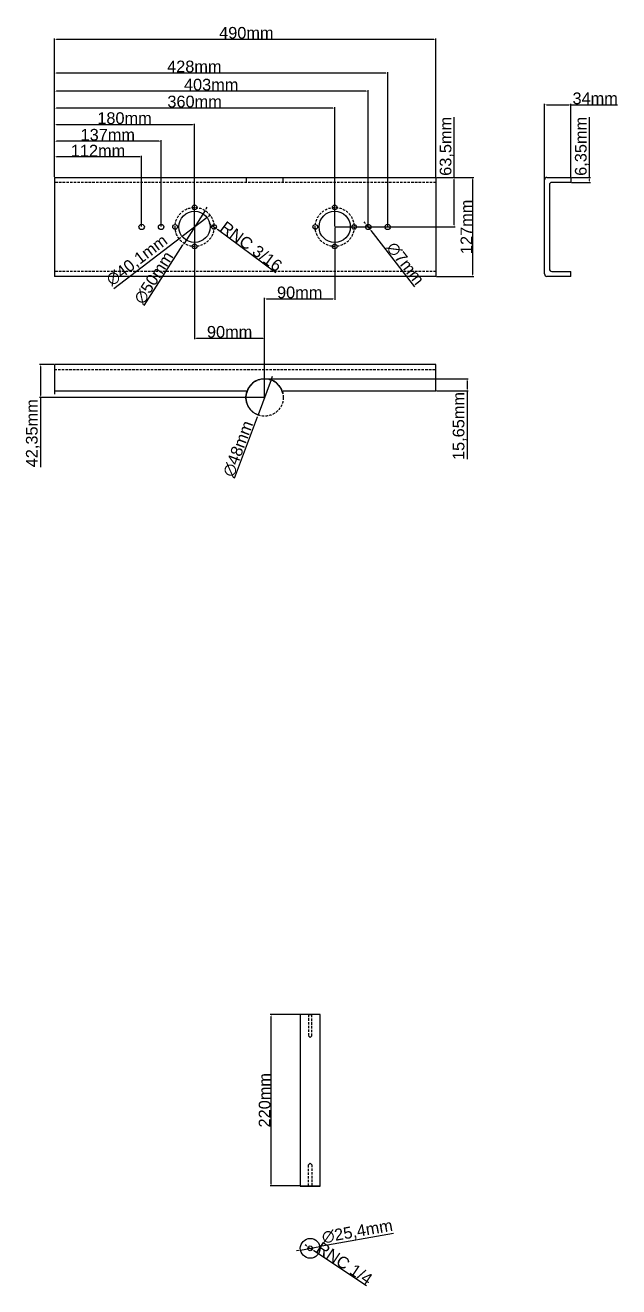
# Model space of a CAD drawing. Header units: centimetres. Extents: x 6534 to 31506, y 42826 to 109107.
# Drawn here: x 27741 to 28504, y 62202 to 63822 of the extents above; entities that cross this region are included whole.
import ezdxf

# ---------------------------------------------------------------- set-up
doc = ezdxf.new("R2010")
doc.units = ezdxf.units.CM
doc.header["$LTSCALE"] = 0.5
doc.linetypes.add('DASHED2', pattern=[9.525, 6.35, -3.175])
doc.styles.get("Standard").update_dxf_attribs({"font": 'arial.ttf'})
doc.dimstyles.new('ISO-25', dxfattribs={"dimtxt": 15, "dimasz": 2.5, "dimexe": 1.25, "dimexo": 0.625, "dimtad": 1, "dimtxsty": 'Standard', "dimcen": 2.5, "dimclrd": 1, "dimclre": 1, "dimadec": 0, "dimazin": 0, "dimtfac": 1, "dimtmove": 0, "dimatfit": 3, "dimfxl": 1, "dimarcsym": 0})

# ---------------------------------------------------------------- blocks, each defined once
blk = doc.blocks.new('*D161')
at = {"color": 1, "lineweight": -2, "transparency": 16777216}
for p, q in [((27778.8, 63626.8), (27778.8, 63738.2)), ((28179.3, 63736.9), (27781.3, 63736.9)), ((28181.8, 63563.3), (28181.8, 63738.2))]:
    blk.add_line(p, q, dxfattribs=at)
at = {"color": 1, "transparency": 16777216}
for points in [[(27781.3, 63737.4), (27781.3, 63736.5), (27778.8, 63736.9)], [(28179.3, 63737.4), (28179.3, 63736.5), (28181.8, 63736.9)]]:
    blk.add_solid(points, dxfattribs=at)
at = {"layer": 'Defpoints', "color": 0, "transparency": 16777216}
for p in [(27778.8, 63736.9), (27778.8, 63626.2), (28181.8, 63562.7)]:
    blk.add_point(p, dxfattribs=at)
at = {"color": 0, "transparency": 16777216, "insert": (27980.1, 63745.2), "char_height": 15, "attachment_point": 5}
blk.add_mtext('403mm', dxfattribs=at)
blk = doc.blocks.new('*D162')
at = {"color": 1, "lineweight": -2, "transparency": 16777216}
for p, q in [((27778.8, 63626.8), (27778.8, 63761.4)), ((28204.3, 63760.2), (27781.3, 63760.2)), ((28206.8, 63563.3), (28206.8, 63761.4))]:
    blk.add_line(p, q, dxfattribs=at)
at = {"color": 1, "transparency": 16777216}
for points in [[(27781.3, 63760.6), (27781.3, 63759.8), (27778.8, 63760.2)], [(28204.3, 63760.6), (28204.3, 63759.8), (28206.8, 63760.2)]]:
    blk.add_solid(points, dxfattribs=at)
at = {"layer": 'Defpoints', "color": 0, "transparency": 16777216}
for p in [(27778.8, 63760.2), (27778.8, 63626.2), (28206.8, 63562.7)]:
    blk.add_point(p, dxfattribs=at)
at = {"color": 0, "transparency": 16777216, "insert": (27958.5, 63768.5), "char_height": 15, "attachment_point": 5}
blk.add_mtext('428mm', dxfattribs=at)
blk = doc.blocks.new('*D163')
at = {"color": 1, "lineweight": -2, "transparency": 16777216}
for p, q in [((27778.8, 63626.8), (27778.8, 63804.7)), ((28266.3, 63803.4), (27781.3, 63803.4)), ((28268.8, 63626.8), (28268.8, 63804.7))]:
    blk.add_line(p, q, dxfattribs=at)
at = {"color": 1, "transparency": 16777216}
for points in [[(27781.3, 63803.8), (27781.3, 63803), (27778.8, 63803.4)], [(28266.3, 63803.8), (28266.3, 63803), (28268.8, 63803.4)]]:
    blk.add_solid(points, dxfattribs=at)
at = {"layer": 'Defpoints', "color": 0, "transparency": 16777216}
for p in [(27778.8, 63803.4), (27778.8, 63626.2), (28268.8, 63626.2)]:
    blk.add_point(p, dxfattribs=at)
at = {"color": 0, "transparency": 16777216, "insert": (28025.3, 63811.7), "char_height": 15, "attachment_point": 5}
blk.add_mtext('490mm', dxfattribs=at)
blk = doc.blocks.new('*D164')
at = {"color": 1, "lineweight": -2, "transparency": 16777216}
for p, q in [((28292.1, 63626.2), (28292.1, 63703.5)), ((28269.4, 63626.2), (28293.4, 63626.2)), ((28292.1, 63565.2), (28292.1, 63623.7)), ((28139.4, 63562.7), (28293.4, 63562.7))]:
    blk.add_line(p, q, dxfattribs=at)
at = {"color": 1, "transparency": 16777216}
for points in [[(28291.7, 63623.7), (28292.5, 63623.7), (28292.1, 63626.2)], [(28291.7, 63565.2), (28292.5, 63565.2), (28292.1, 63562.7)]]:
    blk.add_solid(points, dxfattribs=at)
at = {"layer": 'Defpoints', "color": 0, "transparency": 16777216}
for p in [(28268.8, 63626.2), (28292.1, 63626.2), (28138.8, 63562.7)]:
    blk.add_point(p, dxfattribs=at)
at = {"color": 0, "transparency": 16777216, "insert": (28282.5, 63666.1), "char_height": 15, "attachment_point": 5, "rotation": 90}
blk.add_mtext('63,5mm', dxfattribs=at)
blk = doc.blocks.new('*D160')
at = {"color": 1, "lineweight": -2, "transparency": 16777216}
for p, q in [((28269.4, 63626.2), (28317.3, 63626.2)), ((28316.1, 63501.7), (28316.1, 63623.7)), ((28269.4, 63499.2), (28317.3, 63499.2))]:
    blk.add_line(p, q, dxfattribs=at)
at = {"color": 1, "transparency": 16777216}
for points in [[(28315.6, 63623.7), (28316.5, 63623.7), (28316.1, 63626.2)], [(28315.6, 63501.7), (28316.5, 63501.7), (28316.1, 63499.2)]]:
    blk.add_solid(points, dxfattribs=at)
at = {"layer": 'Defpoints', "color": 0, "transparency": 16777216}
for p in [(28268.8, 63626.2), (28316.1, 63626.2), (28268.8, 63499.2)]:
    blk.add_point(p, dxfattribs=at)
at = {"color": 0, "transparency": 16777216, "insert": (28307.9, 63562.7), "char_height": 15, "attachment_point": 5, "rotation": 90}
blk.add_mtext('127mm', dxfattribs=at)
blk = doc.blocks.new('*D165')
at = {"color": 1, "lineweight": -2, "transparency": 16777216}
for p, q in [((27778.8, 63626.8), (27778.8, 63653.7)), ((27888.3, 63652.5), (27781.3, 63652.5)), ((27890.8, 63563.3), (27890.8, 63653.7))]:
    blk.add_line(p, q, dxfattribs=at)
at = {"color": 1, "transparency": 16777216}
for points in [[(27781.3, 63652.9), (27781.3, 63652.1), (27778.8, 63652.5)], [(27888.3, 63652.9), (27888.3, 63652.1), (27890.8, 63652.5)]]:
    blk.add_solid(points, dxfattribs=at)
at = {"layer": 'Defpoints', "color": 0, "transparency": 16777216}
for p in [(27778.8, 63652.5), (27778.8, 63626.2), (27890.8, 63562.7)]:
    blk.add_point(p, dxfattribs=at)
at = {"color": 0, "transparency": 16777216, "insert": (27834.8, 63660.6), "char_height": 15, "attachment_point": 5}
blk.add_mtext('112mm', dxfattribs=at)
blk = doc.blocks.new('*D166')
at = {"color": 1, "lineweight": -2, "transparency": 16777216}
for p, q in [((27778.8, 63626.8), (27778.8, 63673.9)), ((27913.3, 63672.6), (27781.3, 63672.6)), ((27915.8, 63563.3), (27915.8, 63673.9))]:
    blk.add_line(p, q, dxfattribs=at)
at = {"color": 1, "transparency": 16777216}
for points in [[(27781.3, 63673), (27781.3, 63672.2), (27778.8, 63672.6)], [(27913.3, 63673), (27913.3, 63672.2), (27915.8, 63672.6)]]:
    blk.add_solid(points, dxfattribs=at)
at = {"layer": 'Defpoints', "color": 0, "transparency": 16777216}
for p in [(27778.8, 63672.6), (27778.8, 63626.2), (27915.8, 63562.7)]:
    blk.add_point(p, dxfattribs=at)
at = {"color": 0, "transparency": 16777216, "insert": (27847.3, 63680.9), "char_height": 15, "attachment_point": 5}
blk.add_mtext('137mm', dxfattribs=at)
blk = doc.blocks.new('*D167')
at = {"color": 1, "lineweight": -2, "transparency": 16777216}
for p, q in [((27778.8, 63626.8), (27778.8, 63695.1)), ((27956.3, 63693.9), (27781.3, 63693.9)), ((27958.8, 63563.3), (27958.8, 63695.1))]:
    blk.add_line(p, q, dxfattribs=at)
at = {"color": 1, "transparency": 16777216}
for points in [[(27781.3, 63694.3), (27781.3, 63693.5), (27778.8, 63693.9)], [(27956.3, 63694.3), (27956.3, 63693.5), (27958.8, 63693.9)]]:
    blk.add_solid(points, dxfattribs=at)
at = {"layer": 'Defpoints', "color": 0, "transparency": 16777216}
for p in [(27778.8, 63693.9), (27778.8, 63626.2), (27958.8, 63562.7)]:
    blk.add_point(p, dxfattribs=at)
at = {"color": 0, "transparency": 16777216, "insert": (27868.8, 63702.2), "char_height": 15, "attachment_point": 5}
blk.add_mtext('180mm', dxfattribs=at)
blk = doc.blocks.new('*D168')
at = {"color": 1, "lineweight": -2, "transparency": 16777216}
for p, q in [((27778.8, 63626.8), (27778.8, 63716.5)), ((28138.8, 63563.3), (28138.8, 63716.5)), ((28136.3, 63715.2), (27781.3, 63715.2))]:
    blk.add_line(p, q, dxfattribs=at)
at = {"color": 1, "transparency": 16777216}
for points in [[(27781.3, 63715.6), (27781.3, 63714.8), (27778.8, 63715.2)], [(28136.3, 63715.6), (28136.3, 63714.8), (28138.8, 63715.2)]]:
    blk.add_solid(points, dxfattribs=at)
at = {"layer": 'Defpoints', "color": 0, "transparency": 16777216}
for p in [(27778.8, 63715.2), (27778.8, 63626.2), (28138.8, 63562.7)]:
    blk.add_point(p, dxfattribs=at)
at = {"color": 0, "transparency": 16777216, "insert": (27958.8, 63723.5), "char_height": 15, "attachment_point": 5}
blk.add_mtext('360mm', dxfattribs=at)
blk = doc.blocks.new('*D169')
at = {"color": 1, "lineweight": -2, "transparency": 16777216}
for p, q in [((28465.9, 63626.2), (28465.9, 63703.5)), ((28442.8, 63626.2), (28467.1, 63626.2)), ((28442.8, 63619.8), (28467.1, 63619.8)), ((28465.9, 63622.3), (28465.9, 63623.7))]:
    blk.add_line(p, q, dxfattribs=at)
at = {"color": 1, "transparency": 16777216}
for points in [[(28465.4, 63623.7), (28466.3, 63623.7), (28465.9, 63626.2)], [(28465.4, 63622.3), (28466.3, 63622.3), (28465.9, 63619.8)]]:
    blk.add_solid(points, dxfattribs=at)
at = {"layer": 'Defpoints', "color": 0, "transparency": 16777216}
for p in [(28442.2, 63626.2), (28442.2, 63619.8), (28465.9, 63626.2)]:
    blk.add_point(p, dxfattribs=at)
at = {"color": 0, "transparency": 16777216, "insert": (28456.2, 63666.1), "char_height": 15, "attachment_point": 5, "rotation": 90}
blk.add_mtext('6,35mm', dxfattribs=at)
blk = doc.blocks.new('*D170')
at = {"color": 1, "lineweight": -2, "transparency": 16777216}
for p, q in [((28408.2, 63623.6), (28408.2, 63720.6)), ((28410.7, 63719.3), (28439.7, 63719.3)), ((28442.2, 63626.8), (28442.2, 63720.6)), ((28442.2, 63719.3), (28501.9, 63719.3))]:
    blk.add_line(p, q, dxfattribs=at)
at = {"color": 1, "transparency": 16777216}
for points in [[(28410.7, 63719.7), (28410.7, 63718.9), (28408.2, 63719.3)], [(28439.7, 63719.7), (28439.7, 63718.9), (28442.2, 63719.3)]]:
    blk.add_solid(points, dxfattribs=at)
at = {"layer": 'Defpoints', "color": 0, "transparency": 16777216}
for p in [(28442.2, 63719.3), (28408.2, 63623), (28442.2, 63626.2)]:
    blk.add_point(p, dxfattribs=at)
at = {"color": 0, "transparency": 16777216, "insert": (28473.3, 63727.6), "char_height": 15, "attachment_point": 5}
blk.add_mtext('34mm', dxfattribs=at)
blk = doc.blocks.new('*D171')
at = {"color": 1, "lineweight": -2, "transparency": 16777216}
for p, q in [((28214.4, 62270.6), (28122.3, 62254.3)), ((28092.3, 62249), (28089.9, 62248.6)), ((28094.8, 62249.5), (28119.8, 62253.9))]:
    blk.add_line(p, q, dxfattribs=at)
at = {"color": 1, "transparency": 16777216}
for points in [[(28092.3, 62249.4), (28092.4, 62248.6), (28094.8, 62249.5)], [(28122.2, 62254.7), (28122.4, 62253.9), (28119.8, 62253.9)]]:
    blk.add_solid(points, dxfattribs=at)
at = {"layer": 'Defpoints', "color": 0, "transparency": 16777216}
for p in [(28094.8, 62249.5), (28119.8, 62253.9)]:
    blk.add_point(p, dxfattribs=at)
at = {"color": 0, "transparency": 16777216, "insert": (28167.9, 62272.4), "char_height": 15, "attachment_point": 5, "rotation": 10.0101}
blk.add_mtext('∅25,4mm', dxfattribs=at)
blk = doc.blocks.new('*D172')
at = {"color": 1, "lineweight": -2, "transparency": 16777216}
for p, q in [((28102.7, 62254.7), (28100.7, 62256.1)), ((28104.8, 62253.3), (28109.8, 62250)), ((28179.6, 62203.4), (28111.9, 62248.6))]:
    blk.add_line(p, q, dxfattribs=at)
at = {"color": 1, "transparency": 16777216}
for points in [[(28103, 62255.1), (28102.5, 62254.4), (28104.8, 62253.3)], [(28112.1, 62249), (28111.7, 62248.3), (28109.8, 62250)]]:
    blk.add_solid(points, dxfattribs=at)
at = {"layer": 'Defpoints', "color": 0, "transparency": 16777216}
for p in [(28104.8, 62253.3), (28109.8, 62250)]:
    blk.add_point(p, dxfattribs=at)
at = {"color": 0, "transparency": 16777216, "insert": (28151.4, 62232.3), "char_height": 15, "attachment_point": 5, "rotation": 326.2636}
blk.add_mtext('RNC 1/4', dxfattribs=at)
blk = doc.blocks.new('*D173')
at = {"color": 1, "lineweight": -2, "transparency": 16777216}
for p, q in [((28094, 62551.7), (28055.8, 62551.7)), ((28057.1, 62334.2), (28057.1, 62549.2)), ((28094, 62331.7), (28055.8, 62331.7))]:
    blk.add_line(p, q, dxfattribs=at)
at = {"color": 1, "transparency": 16777216}
for points in [[(28056.6, 62549.2), (28057.5, 62549.2), (28057.1, 62551.7)], [(28056.6, 62334.2), (28057.5, 62334.2), (28057.1, 62331.7)]]:
    blk.add_solid(points, dxfattribs=at)
at = {"layer": 'Defpoints', "color": 0, "transparency": 16777216}
for p in [(28057.1, 62551.7), (28094.6, 62551.7), (28094.6, 62331.7)]:
    blk.add_point(p, dxfattribs=at)
at = {"color": 0, "transparency": 16777216, "insert": (28048.8, 62441.7), "char_height": 15, "attachment_point": 5, "rotation": 90}
blk.add_mtext('220mm', dxfattribs=at)
blk = doc.blocks.new('*D342')
at = {"color": 1, "lineweight": -2, "transparency": 16777216}
for p, q in [((27973.7, 63585.8), (27975, 63587.9)), ((27972.3, 63583.7), (27945.3, 63541.6)), ((27894, 63461.8), (27943.9, 63539.5))]:
    blk.add_line(p, q, dxfattribs=at)
at = {"color": 1, "transparency": 16777216}
for points in [[(27973.3, 63586), (27974, 63585.6), (27972.3, 63583.7)], [(27943.6, 63539.7), (27944.3, 63539.3), (27945.3, 63541.6)]]:
    blk.add_solid(points, dxfattribs=at)
at = {"layer": 'Defpoints', "color": 0, "transparency": 16777216}
for p in [(27972.3, 63583.7), (27945.3, 63541.6)]:
    blk.add_point(p, dxfattribs=at)
at = {"color": 0, "transparency": 16777216, "insert": (27906.5, 63497.4), "char_height": 15, "attachment_point": 5, "rotation": 57.2683}
blk.add_mtext('∅50mm', dxfattribs=at)
blk = doc.blocks.new('*D343')
at = {"color": 1, "lineweight": -2, "transparency": 16777216}
for p, q in [((27974.8, 63574.8), (27942.8, 63550.5)), ((27976.7, 63576.3), (27978.7, 63577.8)), ((27854.9, 63483.7), (27940.8, 63549))]:
    blk.add_line(p, q, dxfattribs=at)
at = {"color": 1, "transparency": 16777216}
for points in [[(27976.5, 63576.6), (27977, 63576), (27974.8, 63574.8)], [(27940.6, 63549.3), (27941.1, 63548.7), (27942.8, 63550.5)]]:
    blk.add_solid(points, dxfattribs=at)
at = {"layer": 'Defpoints', "color": 0, "transparency": 16777216}
for p in [(27974.8, 63574.8), (27942.8, 63550.5)]:
    blk.add_point(p, dxfattribs=at)
at = {"color": 0, "transparency": 16777216, "insert": (27885.2, 63519.2), "char_height": 15, "attachment_point": 5, "rotation": 37.2122}
blk.add_mtext('∅40,1mm', dxfattribs=at)
blk = doc.blocks.new('*D344')
at = {"color": 1, "lineweight": -2, "transparency": 16777216}
for p, q in [((27979.4, 63565.9), (27977.4, 63567.4)), ((27981.4, 63564.4), (27986.2, 63560.9)), ((28063, 63503.8), (27988.2, 63559.4))]:
    blk.add_line(p, q, dxfattribs=at)
at = {"color": 1, "transparency": 16777216}
for points in [[(27979.6, 63566.3), (27979.1, 63565.6), (27981.4, 63564.4)], [(27988.4, 63559.7), (27988, 63559), (27986.2, 63560.9)]]:
    blk.add_solid(points, dxfattribs=at)
at = {"layer": 'Defpoints', "color": 0, "transparency": 16777216}
for p in [(27981.4, 63564.4), (27986.2, 63560.9)]:
    blk.add_point(p, dxfattribs=at)
at = {"color": 0, "transparency": 16777216, "insert": (28031.6, 63537.6), "char_height": 15, "attachment_point": 5, "rotation": 323.3856}
blk.add_mtext('RNC 3/16', dxfattribs=at)
blk = doc.blocks.new('*D345')
at = {"color": 1, "lineweight": -2, "transparency": 16777216}
for p, q in [((28178.1, 63567.4), (28176.6, 63569.4)), ((28179.6, 63565.4), (28183.9, 63559.9)), ((28241.7, 63485.9), (28185.5, 63557.9))]:
    blk.add_line(p, q, dxfattribs=at)
at = {"color": 1, "transparency": 16777216}
for points in [[(28178.4, 63567.6), (28177.8, 63567.1), (28179.6, 63565.4)], [(28185.8, 63558.2), (28185.1, 63557.7), (28183.9, 63559.9)]]:
    blk.add_solid(points, dxfattribs=at)
at = {"layer": 'Defpoints', "color": 0, "transparency": 16777216}
for p in [(28179.6, 63565.4), (28183.9, 63559.9)]:
    blk.add_point(p, dxfattribs=at)
at = {"color": 0, "transparency": 16777216, "insert": (28229.5, 63515.7), "char_height": 15, "attachment_point": 5, "rotation": 307.9742}
blk.add_mtext('∅7mm', dxfattribs=at)
blk = doc.blocks.new('*D416')
at = {"color": 1, "lineweight": -2, "transparency": 16777216}
for p, q in [((27958.8, 63562), (27958.8, 63418.4)), ((27961.3, 63419.7), (28046.3, 63419.7)), ((28048.8, 63344.4), (28048.8, 63420.9))]:
    blk.add_line(p, q, dxfattribs=at)
at = {"color": 1, "transparency": 16777216}
for points in [[(27961.3, 63420.1), (27961.3, 63419.2), (27958.8, 63419.7)], [(28046.3, 63420.1), (28046.3, 63419.2), (28048.8, 63419.7)]]:
    blk.add_solid(points, dxfattribs=at)
at = {"layer": 'Defpoints', "color": 0, "transparency": 16777216}
for p in [(27958.8, 63562.7), (28048.8, 63419.7), (28048.8, 63343.8)]:
    blk.add_point(p, dxfattribs=at)
at = {"color": 0, "transparency": 16777216, "insert": (28003.8, 63427.9), "char_height": 15, "attachment_point": 5}
blk.add_mtext('90mm', dxfattribs=at)
blk = doc.blocks.new('*D417')
at = {"color": 1, "lineweight": -2, "transparency": 16777216}
for p, q in [((28138.8, 63562), (28138.8, 63469)), ((28048.8, 63344.4), (28048.8, 63471.5)), ((28051.3, 63470.2), (28136.3, 63470.2))]:
    blk.add_line(p, q, dxfattribs=at)
at = {"color": 1, "transparency": 16777216}
for points in [[(28051.3, 63470.7), (28051.3, 63469.8), (28048.8, 63470.2)], [(28136.3, 63470.7), (28136.3, 63469.8), (28138.8, 63470.2)]]:
    blk.add_solid(points, dxfattribs=at)
at = {"layer": 'Defpoints', "color": 0, "transparency": 16777216}
for p in [(28138.8, 63562.7), (28138.8, 63470.2), (28048.8, 63343.8)]:
    blk.add_point(p, dxfattribs=at)
at = {"color": 0, "transparency": 16777216, "insert": (28093.8, 63478.5), "char_height": 15, "attachment_point": 5}
blk.add_mtext('90mm', dxfattribs=at)
blk = doc.blocks.new('*D418')
at = {"color": 1, "lineweight": -2, "transparency": 16777216}
for p, q in [((28049.4, 63367.8), (28310.1, 63367.8)), ((28308.8, 63365.3), (28308.8, 63354.6)), ((28269.4, 63352.1), (28310.1, 63352.1)), ((28308.8, 63352.1), (28308.8, 63264.7))]:
    blk.add_line(p, q, dxfattribs=at)
at = {"color": 1, "transparency": 16777216}
for points in [[(28308.4, 63365.3), (28309.2, 63365.3), (28308.8, 63367.8)], [(28308.4, 63354.6), (28309.2, 63354.6), (28308.8, 63352.1)]]:
    blk.add_solid(points, dxfattribs=at)
at = {"layer": 'Defpoints', "color": 0, "transparency": 16777216}
for p in [(28048.8, 63367.8), (28268.8, 63352.1), (28308.8, 63352.1)]:
    blk.add_point(p, dxfattribs=at)
at = {"color": 0, "transparency": 16777216, "insert": (28299.2, 63307.1), "char_height": 15, "attachment_point": 5, "rotation": 90}
blk.add_mtext('15,65mm', dxfattribs=at)
blk = doc.blocks.new('*D419')
at = {"color": 1, "lineweight": -2, "transparency": 16777216}
for p, q in [((28057.2, 63366.2), (28040.3, 63321.3)), ((28058.1, 63368.6), (28059, 63370.9)), ((28009.9, 63240.4), (28039.4, 63319))]:
    blk.add_line(p, q, dxfattribs=at)
blk.add_arc((28048.8, 63343.8), 24, 169.2232, 252.3574, dxfattribs=at)
at = {"color": 1, "transparency": 16777216}
for points in [[(28057.7, 63368.7), (28058.5, 63368.4), (28057.2, 63366.2)], [(28039.1, 63319.1), (28039.8, 63318.8), (28040.3, 63321.3)]]:
    blk.add_solid(points, dxfattribs=at)
at = {"layer": 'Defpoints', "color": 0, "transparency": 16777216}
for p in [(28057.2, 63366.2), (28040.3, 63321.3)]:
    blk.add_point(p, dxfattribs=at)
at = {"color": 0, "transparency": 16777216, "insert": (28014.7, 63277.9), "char_height": 15, "attachment_point": 5, "rotation": 69.3733}
blk.add_mtext('∅48mm', dxfattribs=at)
blk = doc.blocks.new('*D420')
at = {"color": 1, "lineweight": -2, "transparency": 16777216}
for p, q in [((27778.2, 63386.1), (27759.5, 63386.1)), ((27760.8, 63383.6), (27760.8, 63346.3)), ((28048.2, 63343.8), (27759.5, 63343.8)), ((27760.8, 63343.8), (27760.8, 63254.3))]:
    blk.add_line(p, q, dxfattribs=at)
at = {"color": 1, "transparency": 16777216}
for points in [[(27760.3, 63383.6), (27761.2, 63383.6), (27760.8, 63386.1)], [(27760.3, 63346.3), (27761.2, 63346.3), (27760.8, 63343.8)]]:
    blk.add_solid(points, dxfattribs=at)
at = {"layer": 'Defpoints', "color": 0, "transparency": 16777216}
for p in [(27778.8, 63386.1), (27760.8, 63343.8), (28048.8, 63343.8)]:
    blk.add_point(p, dxfattribs=at)
at = {"color": 0, "transparency": 16777216, "insert": (27751.1, 63297.8), "char_height": 15, "attachment_point": 5, "rotation": 90}
blk.add_mtext('42,35mm', dxfattribs=at)

msp = doc.modelspace()

# ---------------------------------------------------------------- linework, layer by layer
for p, q in [((27778.785, 63626.151), (27778.785, 63499.151)), ((27778.785, 63626.151), (27798.785, 63626.151)), ((27778.785, 63619.401), (27778.785, 63569.401)), ((27781.885, 63626.151), (28268.785, 63626.151)), ((28268.785, 63626.151), (28268.785, 63499.151)), ((28408.202, 63502.326), (28408.202, 63622.976)), ((28411.377, 63626.151), (28442.202, 63626.151)), ((28442.202, 63619.801), (28417.727, 63619.801)), ((28442.202, 63626.151), (28442.202, 63619.801)), ((28414.552, 63616.626), (28414.552, 63508.676)), ((28268.785, 63499.151), (27778.785, 63499.151)), ((28442.202, 63499.151), (28411.377, 63499.151)), ((28417.727, 63505.501), (28442.202, 63505.501)), ((28442.202, 63499.151), (28442.202, 63505.501)), ((28268.785, 63386.119), (27778.785, 63386.119)), ((27778.785, 63386.119), (27778.785, 63348.019)), ((27778.785, 63386.119), (27778.785, 63379.769)), ((28268.785, 63352.119), (28268.785, 63386.119)), ((27778.785, 63352.119), (28025.165, 63352.119)), ((28072.406, 63352.119), (28268.785, 63352.119)), ((28094.617, 62551.662), (28094.617, 62331.662)), ((28120.017, 62551.662), (28094.617, 62551.662)), ((28105.317, 62551.662), (28109.317, 62551.662)), ((28120.017, 62331.662), (28120.017, 62551.662)), ((28105.317, 62524.362), (28107.317, 62522.362)), ((28107.317, 62522.362), (28109.317, 62524.362)), ((28105.317, 62358.962), (28107.317, 62360.962)), ((28107.317, 62360.962), (28109.317, 62358.962)), ((28120.017, 62331.662), (28094.617, 62331.662)), ((28094.617, 62331.662), (28120.017, 62331.662)), ((28105.317, 62331.662), (28109.317, 62331.662))]:
    msp.add_line(p, q)
at = {"linetype": 'DASHED2'}
for p, q in [((28268.785, 63619.801), (27778.785, 63619.801)), ((28268.785, 63505.501), (27778.785, 63505.501)), ((27778.785, 63379.769), (28268.785, 63379.769)), ((28105.317, 62551.662), (28105.317, 62524.362)), ((28109.317, 62524.362), (28109.317, 62551.662)), ((28105.317, 62331.662), (28105.317, 62358.962)), ((28109.317, 62358.962), (28109.317, 62331.662))]:
    msp.add_line(p, q, dxfattribs=at)
at = {"color": 5}
for p, q in [((28025.335, 63619.801), (28025.335, 63626.151)), ((28072.406, 63619.801), (28072.406, 63626.151))]:
    msp.add_line(p, q, dxfattribs=at)
at = {"linetype": 'DASHED2'}
for centre, radius in [((27958.785, 63562.651), 25), ((28138.785, 63562.651), 25), ((28048.785, 63343.769), 24)]:
    msp.add_circle(centre, radius, dxfattribs=at)
at = {"color": 3}
for centre in [(27958.785, 63587.651), (28138.785, 63587.651), (27933.785, 63562.651), (27983.785, 63562.651), (28113.785, 63562.651), (28163.785, 63562.651), (27958.785, 63537.651), (28138.785, 63537.651)]:
    msp.add_circle(centre, 3, dxfattribs=at)
for centre, radius in [((27958.785, 63562.651), 20.05), ((28138.785, 63562.651), 20.05), ((27890.785, 63562.651), 3.5), ((27915.785, 63562.651), 3.5), ((28181.785, 63562.651), 3.5), ((28206.785, 63562.651), 3.5), ((28107.317, 62251.662), 12.7), ((28107.317, 62251.662), 3)]:
    msp.add_circle(centre, radius)
for centre, radius, start, end in [((28411.377, 63622.976), 3.175, 90, 180), ((28417.727, 63616.626), 3.175, 90, 180), ((28417.727, 63508.676), 3.175, 180, 270), ((28411.377, 63502.326), 3.175, 180, 270), ((28048.785, 63343.769), 24, 10.199918, 169.800082)]:
    msp.add_arc(centre, radius, start, end)
at = {"color": 5}
msp.add_arc((28048.785, 63343.769), 24, 12.268899, 167.731101, dxfattribs=at)

# ---------------------------------------------------------------- dimensions: what is measured, and where the dimension line sits
for base, p1, picture, middle in [((27778.785, 63803.416), (28268.785, 63626.151), '*D163', (28025.335, 63803.416)), ((27778.785, 63760.175), (28206.785, 63562.651), '*D162', (27958.537, 63760.175)), ((27778.785, 63736.936), (28181.785, 63562.651), '*D161', (27980.135, 63736.936))]:
    dim = msp.add_linear_dim(base=base, p1=p1, p2=(27778.785, 63626.151), dimstyle='ISO-25', override={"dimpost": 'mm'})
    dim.commit()
    dim.dimension.update_dxf_attribs({"geometry": picture, "text_midpoint": middle, "dimtype": 160})
for base, p1, p2, picture, middle in [((27778.785, 63715.218), (28138.785, 63562.651), (27778.785, 63626.151), '*D168', (27958.785, 63723.506)), ((28442.202, 63719.326), (28408.202, 63622.976), (28442.202, 63626.151), '*D170', (28473.322, 63727.615)), ((27778.785, 63693.893), (27958.785, 63562.651), (27778.785, 63626.151), '*D167', (27868.785, 63702.176)), ((27778.785, 63672.628), (27915.785, 63562.651), (27778.785, 63626.151), '*D166', (27847.285, 63680.916)), ((27778.785, 63652.482), (27890.785, 63562.651), (27778.785, 63626.151), '*D165', (27834.785, 63660.638)), ((28048.785, 63419.651), (27958.785, 63562.651), (28048.785, 63343.769), '*D416', (28003.785, 63427.935)), ((28138.785, 63470.242), (28048.785, 63343.769), (28138.785, 63562.651), '*D417', (28093.785, 63478.526))]:
    dim = msp.add_linear_dim(base=base, p1=p1, p2=p2, dimstyle='ISO-25', override={"dimpost": 'mm'})
    dim.commit()
    dim.dimension.update_dxf_attribs({"geometry": picture, "text_midpoint": middle})
for base, p1, p2, angle, picture, middle in [((28292.121, 63626.151), (28138.785, 63562.651), (28268.785, 63626.151), 90, '*D164', (28282.482, 63666.054)), ((28465.864, 63626.151), (28442.202, 63619.801), (28442.202, 63626.151), 90, '*D169', (28456.225, 63666.054)), ((28316.062, 63626.151), (28268.785, 63499.151), (28268.785, 63626.151), 90, '*D160', (28307.906, 63562.651)), ((27760.761, 63343.769), (27778.785, 63386.119), (28048.785, 63343.769), 270, '*D420', (27751.121, 63297.777)), ((28308.817, 63352.119), (28048.785, 63367.769), (28268.785, 63352.119), 270, '*D418', (28299.177, 63307.135)), ((28057.055, 62551.662), (28094.617, 62331.662), (28094.617, 62551.662), 90, '*D173', (28048.772, 62441.662))]:
    dim = msp.add_linear_dim(base=base, p1=p1, p2=p2, angle=angle, dimstyle='ISO-25', override={"dimpost": 'mm'})
    dim.commit()
    dim.dimension.update_dxf_attribs({"geometry": picture, "text_midpoint": middle})
for p1, p2, picture, middle in [((27972.303, 63583.681), (27945.268, 63541.621), '*D342', (27913.851, 63492.744)), ((27974.753, 63574.776), (27942.817, 63550.525), '*D343', (27891.134, 63511.278)), ((28179.632, 63565.41), (28183.939, 63559.892), '*D345', (28222.608, 63510.352)), ((28057.24, 63366.23), (28040.331, 63321.307), '*D419', (28022.838, 63274.835))]:
    dim = msp.add_diameter_dim_2p(p1=p1, p2=p2, dimstyle='ISO-25', override={"dimpost": 'mm'})
    dim.commit()
    dim.dimension.update_dxf_attribs({"geometry": picture, "text_midpoint": middle, "dimtype": 163})
for p1, p2, text, picture, middle in [((27981.377, 63564.44), (27986.193, 63560.862), 'RNC 3/16', '*D344', (28031.588, 63537.579)), ((28104.822, 62253.328), (28109.811, 62249.996), 'RNC 1/4', '*D172', (28151.448, 62232.268))]:
    dim = msp.add_diameter_dim_2p(p1=p1, p2=p2, text=text, dimstyle='ISO-25', override={"dimpost": 'mm'})
    dim.commit()
    dim.dimension.update_dxf_attribs({"geometry": picture, "text_midpoint": middle})
dim = msp.add_diameter_dim_2p(p1=(28094.81, 62249.455), p2=(28119.823, 62253.87), dimstyle='ISO-25', override={"dimpost": 'mm'})
dim.commit()
dim.dimension.update_dxf_attribs({"geometry": '*D171', "text_midpoint": (28167.859, 62272.386)})

doc.saveas('drawing.dxf')
